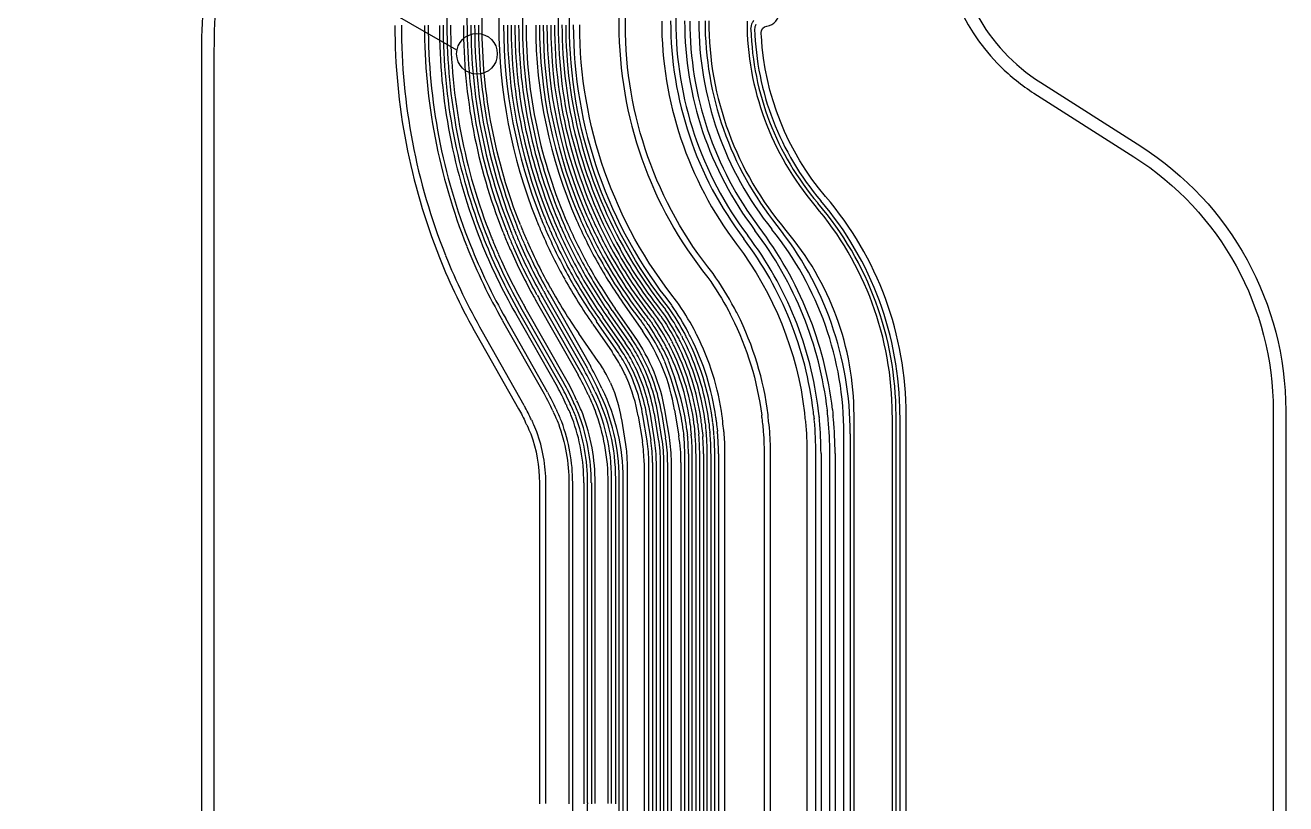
# Model space of a CAD drawing. Extents: x -344 to 154, y 670 to 1023.
# Drawn here: x -252.1 to -231.98, y 941.61 to 954.04 of the extents above; entities that cross this region are included whole.
import ezdxf

# ---------------------------------------------------------------- set-up
doc = ezdxf.new("R2010")
doc.units = 0
for name, color, linetype in [('gbr-dxf_layer0', 7, 'Continuous'), ('gbr-outline-dxf_layer1', 2, 'Continuous'), ('備註', 1, 'Continuous')]:
    doc.layers.add(name, color=color, linetype=linetype)

msp = doc.modelspace()

# ---------------------------------------------------------------- linework, layer by layer
at = {"layer": 'gbr-dxf_layer0'}
for p, q in [((-245.37, 954.688), (-245.37, 954.036)), ((-245.047, 954.036), (-245.047, 954.694)), ((-243.229, 948.5), (-243.891, 949.661)), ((-243.838, 949.69), (-243.177, 948.53)), ((-243.126, 948.561), (-243.785, 949.718)), ((-243.734, 949.75), (-243.073, 948.589)), ((-244.276, 949.442), (-243.609, 948.269)), ((-243.555, 948.296), (-244.224, 949.472)), ((-244.171, 949.5), (-243.502, 948.325)), ((-243.451, 948.357), (-244.118, 949.529)), ((-243.943, 949.632), (-243.273, 948.455)), ((-242.473, 949.003), (-242.783, 949.449)), ((-242.733, 949.482), (-242.425, 949.039)), ((-242.376, 949.074), (-242.683, 949.515)), ((-242.56, 949.604), (-242.249, 949.159)), ((-244.48, 949.319), (-243.816, 948.153)), ((-243.761, 948.178), (-244.43, 949.354)), ((-243.042, 949.265), (-242.733, 948.822)), ((-242.671, 948.868), (-242.979, 949.31)), ((-242.931, 949.346), (-242.621, 948.9)), ((-242.571, 948.934), (-242.881, 949.379)), ((-242.832, 949.414), (-242.522, 948.969)), ((-244.134, 947.967), (-244.803, 949.142)), ((-242.952, 948.67), (-243.262, 949.115)), ((-242.521, 948.625), (-242.522, 948.627)), ((-242.063, 947.838), (-241.996, 947.432)), ((-241.937, 947.442), (-242.003, 947.846)), ((-241.945, 947.858), (-241.878, 947.45)), ((-241.818, 947.46), (-241.885, 947.866)), ((-241.735, 947.892), (-241.668, 947.485)), ((-242.512, 947.345), (-242.579, 947.749)), ((-242.316, 947.796), (-242.249, 947.391)), ((-242.173, 947.401), (-242.24, 947.809)), ((-242.181, 947.817), (-242.115, 947.413)), ((-242.055, 947.421), (-242.122, 947.828)), ((-239.65, 947.735), (-239.65, 947.734)), ((-238.87, 900.675), (-238.87, 947.809)), ((-238.261, 947.815), (-238.261, 900.671)), ((-238.201, 900.672), (-238.201, 947.813)), ((-238.141, 947.815), (-238.141, 900.671)), ((-239.032, 900.673), (-239.032, 947.513)), ((-238.93, 947.515), (-238.93, 900.671)), ((-242.085, 947.057), (-242.085, 904.514)), ((-242.025, 904.512), (-242.025, 947.058)), ((-241.846, 947.059), (-241.846, 904.506)), ((-241.513, 947.197), (-241.513, 904.492)), ((-241.394, 947.198), (-241.394, 904.486)), ((-241.334, 904.482), (-241.334, 947.198)), ((-241.274, 947.196), (-241.274, 904.483)), ((-241.214, 904.48), (-241.214, 947.197)), ((-241.154, 947.198), (-241.154, 904.481)), ((-241.094, 904.478), (-241.094, 947.198)), ((-241.034, 947.197), (-241.034, 904.479)), ((-239.397, 947.201), (-239.397, 904.449)), ((-239.257, 904.449), (-239.257, 947.201)), ((-239.174, 947.199), (-239.174, 904.454)), ((-243.183, 946.731), (-243.183, 941.633)), ((-243.123, 941.628), (-243.123, 946.729)), ((-243.063, 946.731), (-243.063, 941.626)), ((-242.74, 941.616), (-242.74, 946.798)), ((-242.62, 900.351), (-242.62, 946.799)), ((-243.361, 904.432), (-243.361, 941.612)), ((-243.123, 904.43), (-243.123, 941.612))]:
    msp.add_line(p, q, dxfattribs=at)
for points in [[(-237.485, 967.621), (-237.485, 967.569, -0.081267), (-237.481, 967.549), (-237.481, 960.342, -0.089093), (-237.485, 960.32, -0.069998), (-237.481, 960.306), (-237.481, 955.652, 0.193988), (-236.587, 953.432, 0.005603), (-236.537, 953.381, 0.053836), (-236, 952.952), (-234.404, 951.936, -0.256399), (-232.181, 947.887), (-232.181, 939.588)], [(-240.35, 953.864, -0.003037), (-240.352, 953.916, -0.38959), (-240.263, 954.022, 0.37676), (-240.063, 954.25, 0.380592), (-240.266, 954.478, -0.380306), (-240.356, 954.58), (-240.356, 960.315, -0.049923), (-240.354, 960.324, -0.063076), (-240.356, 960.34), (-240.356, 963.438, -0.197766), (-239.732, 964.956, 0.19336), (-238.839, 967.178), (-238.839, 967.41)], [(-241.568, 949.104, 0.030948), (-241.831, 949.532, -0.17033), (-243.412, 954.04), (-243.412, 966.691)], [(-241.88, 965.944, 0.023435), (-242.047, 965.654, -0.007426), (-242.066, 965.619, 0.014256), (-242.07, 965.612, 0.129945), (-242.624, 963.516), (-242.624, 954.041, 0.17111), (-241.203, 950.01, -0.03261), (-240.871, 949.472, -0.004362), (-240.824, 949.381, -0.085211), (-240.345, 947.811)], [(-241.716, 963.514), (-241.716, 954.103, 0.163308), (-240.566, 950.679)], [(-249.563, 899.379), (-249.561, 899.387, 0.077102), (-249.081, 902.477), (-249.081, 918.707), (-249.081, 918.757), (-249.081, 939.518), (-249.081, 939.568), (-249.081, 953.632, -0.021821), (-249.044, 954.486), (-248.534, 960.309)], [(-240.242, 947.818, 0.08555), (-240.732, 949.428, 0.004373), (-240.78, 949.52, 0.032768), (-241.121, 950.072, -0.171224), (-242.521, 954.04), (-242.521, 960.108)], [(-244.558, 956.558, 0.00909), (-244.544, 955.765, -0.014303), (-244.544, 955.758), (-244.544, 954.938, 0.007254), (-244.54, 954.708, -0.016082), (-244.54, 954.699), (-244.54, 954.036)], [(-244.195, 950.848, -0.095092), (-244.807, 954.036), (-244.807, 954.695)], [(-244.164, 954.705), (-244.164, 954.036, 0.103594), (-243.494, 950.839)], [(-243.592, 954.717), (-243.592, 954.037, 0.127668), (-242.658, 950.441)], [(-241.941, 954.103, 0.163382), (-240.745, 950.541, -0.133335), (-239.661, 947.851, -0.024769), (-239.659, 947.817, 0.042999), (-239.651, 947.741)], [(-240.517, 953.973, -0.117461), (-240.489, 954.081, -0.092506), (-240.484, 954.092, -0.084714), (-240.478, 954.102, 0.020186), (-240.469, 954.113)], [(-246.199, 954.032, 0.0951), (-245.488, 950.329, 0.034548), (-244.892, 949.092), (-244.224, 947.916, -0.024227), (-244.112, 947.692, 0.010766), (-244.09, 947.646, -0.018956), (-244.031, 947.513, -0.08785), (-243.892, 946.731), (-243.892, 941.64, 0.006263), (-243.892, 941.611)], [(-241.425, 949.18, 0.030974), (-241.698, 949.626, 0.015965), (-241.703, 949.633, -0.170363), (-243.249, 954.04)], [(-238.038, 947.815, 0.17842), (-239.324, 951.303, -0.164011), (-240.35, 953.864)], [(-243.931, 949.734, -0.018956), (-243.932, 949.736, -0.023579), (-244.303, 950.483)], [(-241.674, 949.048, 0.030626), (-241.926, 949.459, -0.041463), (-242.604, 950.467)], [(-243.878, 949.763, -0.007367), (-243.875, 949.757, 0.002203), (-243.838, 949.691)], [(-241.958, 949.399, -0.022363), (-241.957, 949.397, -0.028361), (-241.728, 949.021)], [(-240.931, 947.199, 0.017682), (-240.942, 947.497, 0.017228), (-240.951, 947.571, -0.019719), (-240.965, 947.709, 0.019283), (-240.973, 947.791, 0.081652), (-241.383, 949.1)], [(-242.823, 948.461, -0.017383), (-242.827, 948.469, 0.02645), (-242.952, 948.67)], [(-242.895, 948.237, -0.115), (-242.56, 946.799), (-242.56, 900.349)], [(-243.113, 948.135, -0.008311), (-243.111, 948.132, -0.020582), (-243.011, 947.905, -0.016712), (-243.009, 947.899, -0.088327), (-242.8, 946.736)], [(-243.004, 948.185, -0.115167), (-242.68, 946.798), (-242.68, 941.612)], [(-243.666, 947.851, -0.018444), (-243.594, 947.69, -0.015478), (-243.59, 947.68, -0.088293), (-243.421, 946.731)], [(-239.288, 947.794, -0.009196), (-239.29, 947.809, -0.08322), (-239.293, 947.823, 0.024776), (-239.297, 947.893)], [(-239.215, 947.904, -0.022888), (-239.21, 947.832, -0.047003), (-239.208, 947.824, 0.014638), (-239.206, 947.805)], [(-239.65, 947.732, -0.01779), (-239.646, 947.708, -0.022932), (-239.623, 947.201), (-239.623, 901.028, -0.107612), (-240.716, 896.007, -0.081423), (-242.698, 893.248), (-247.907, 888.039, 0.198883), (-251.287, 879.88), (-251.287, 877.152)], [(-249.656, 879.676, -0.329856), (-249.7, 879.716, -0.026219), (-249.702, 879.745), (-249.702, 879.879, -0.198903), (-246.786, 886.918), (-245.347, 888.358), (-245.297, 888.408), (-241.577, 892.127, 0.020163), (-240.917, 892.843, 0.120958), (-238.338, 897.995, 0.055872), (-238.038, 900.67), (-238.038, 918.742), (-238.038, 918.792), (-238.038, 939.538), (-238.038, 939.588), (-238.038, 947.815)], [(-241.307, 947.676, 0.018063), (-241.291, 947.526, -0.049108), (-241.29, 947.52, -0.016093), (-241.284, 947.473)], [(-240.341, 947.766, 0.026615), (-240.329, 947.646, 0.013475), (-240.328, 947.639)], [(-240.327, 947.636, -0.008925), (-240.325, 947.617, -0.000972), (-240.323, 947.602)], [(-240.226, 947.657), (-240.227, 947.661, -0.026246), (-240.239, 947.768), (-240.239, 947.78, 0.014601), (-240.241, 947.814)], [(-240.202, 904.453), (-240.202, 947.2, 0.020414), (-240.22, 947.604, 0.001312), (-240.222, 947.627, 0.009775), (-240.225, 947.652)], [(-239.48, 904.451), (-239.48, 947.201, 0.02287), (-239.504, 947.719)], [(-239.433, 947.819, 0.033744), (-239.431, 947.789, -0.058086), (-239.428, 947.78, 0.004537), (-239.427, 947.77)], [(-243.789, 941.614, -0.006264), (-243.789, 941.64), (-243.789, 946.731, 0.087685), (-243.934, 947.547)], [(-241.996, 947.43, -0.040777), (-241.965, 947.058), (-241.965, 904.51)], [(-241.584, 947.45, 0.00583), (-241.585, 947.46, 0.000619), (-241.589, 947.491)], [(-241.573, 904.492), (-241.573, 947.197, 0.017569), (-241.583, 947.448)], [(-240.323, 947.601, -0.02073), (-240.306, 947.199), (-240.306, 904.463)], [(-242.893, 898.279, 0.060842), (-242.489, 900.48), (-242.489, 947.058)], [(-242.222, 947.054), (-242.222, 900.479, -0.019972), (-242.222, 900.468, -0.061015), (-242.639, 898.198)], [(-242.146, 904.492, -0.008341), (-242.145, 904.515), (-242.145, 947.059)], [(-241.907, 904.485, -0.01183), (-241.906, 904.507), (-241.906, 947.057)], [(-241.787, 904.481, -0.014608), (-241.786, 904.502), (-241.786, 947.059)], [(-241.633, 947.056), (-241.633, 904.499, -0.022554), (-241.634, 904.493, 0.014908), (-241.634, 904.48)], [(-241.454, 904.484, -0.003673), (-241.453, 904.487), (-241.453, 947.196)], [(-240.931, 904.466, -0.002558), (-240.931, 904.474), (-240.931, 947.198)], [(-243.421, 946.731), (-243.421, 941.637, -0.010096), (-243.421, 941.63, 0.006437), (-243.421, 941.612)], [(-243.361, 941.614, -0.008059), (-243.361, 941.635), (-243.361, 946.727)], [(-243.003, 941.614, -0.009325), (-243.003, 941.625), (-243.003, 946.728)], [(-242.8, 946.732), (-242.8, 941.622, -0.01856), (-242.8, 941.614)]]:
    msp.add_lwpolyline(points, format="xyb", dxfattribs=at)
for centre, radius, start, end in [((-236.038, 954.104), 5.76, 180.0067, 217.1235), ((-236.038, 954.104), 5.537, 180.0053, 217.1199), ((-236.038, 954.104), 5.454, 180.0201, 217.1018), ((-236.038, 954.104), 5.312, 180.0171, 218.7359), ((-236.038, 954.104), 5.211, 179.9865, 218.7646), ((-236.038, 954.105), 5.151, 179.9945, 220.4621), ((-236.038, 954.105), 4.541, 180.0614, 220.4044), ((-236.195, 954.032), 9.901, 179.979, 201.7285), ((-236.195, 954.032), 9.532, 179.9969, 201.6993), ((-236.195, 954.033), 9.472, 179.9834, 201.7192), ((-236.195, 954.033), 9.294, 179.9961, 201.7336), ((-236.195, 954.033), 9.234, 179.9854, 201.7338), ((-236.195, 954.033), 9.174, 179.9981, 201.7184), ((-236.195, 954.034), 9.115, 179.9872, 201.7364), ((-236.195, 954.034), 8.911, 180.0116, 201.7127), ((-236.195, 954.034), 8.851, 180.0046, 201.7176), ((-236.195, 954.034), 8.791, 179.9903, 201.7394), ((-236.195, 954.035), 8.731, 179.9929, 201.7408), ((-236.195, 954.035), 8.671, 180.0008, 201.7408), ((-236.195, 954.035), 8.345, 179.9974, 201.7445), ((-236.196, 954.036), 8.268, 180.0009, 201.7504), ((-236.196, 954.036), 8.208, 180.0126, 201.7405), ((-236.196, 954.037), 8.148, 180.0173, 203.6713), ((-236.196, 954.037), 8.088, 180.0047, 203.6609), ((-236.196, 954.037), 8.028, 180.0068, 203.6745), ((-236.196, 954.037), 7.908, 180.0203, 203.6748), ((-236.196, 954.037), 7.756, 180.0059, 203.6583), ((-236.196, 954.038), 7.696, 180.0051, 203.6749), ((-236.196, 954.038), 7.636, 180.0141, 203.6644), ((-236.196, 954.038), 7.576, 180.007, 203.6788), ((-236.196, 954.038), 7.516, 180.0162, 203.6681), ((-236.196, 954.039), 7.456, 180.0104, 209.1232), ((-236.196, 954.039), 7.336, 179.9872, 209.1263), ((-236.196, 954.039), 7.276, 180.0032, 209.1152), ((-236.196, 954.04), 7.156, 179.9945, 218.6721), ((-236.038, 954.105), 4.481, 181.7288, 220.4283), ((-240.275, 953.967), 0.182, 153.8902, 178.2164), ((-236.038, 954.105), 4.421, 181.7058, 220.4604), ((-243.412, 947.815), 5.151, 0.0683, 40.4715), ((-243.412, 947.815), 5.211, 0.0033, 40.4678), ((-243.412, 947.815), 5.271, 0.0227, 40.4404), ((-238.2, 953.238), 6.188, 201.7918, 202.4677), ((-236.193, 954.031), 8.345, 202.2544, 203.6265), ((-238.197, 953.232), 6.111, 201.7114, 202.4057), ((-236.197, 954.039), 8.268, 202.3023, 203.6857), ((-238.197, 953.232), 6.051, 201.6995, 202.3938), ((-236.197, 954.039), 8.208, 202.2922, 203.6756), ((-236.196, 954.038), 7.908, 203.6954, 209.09), ((-236.196, 954.038), 7.756, 203.6789, 209.1183), ((-236.197, 954.04), 7.696, 203.7039, 209.1324), ((-236.197, 954.04), 7.636, 203.6933, 209.1218), ((-236.197, 954.04), 7.576, 203.7018, 209.1119), ((-236.197, 954.04), 7.516, 203.6908, 209.1302), ((-238.202, 953.244), 6.958, 201.8444, 202.5066), ((-238.202, 953.244), 6.755, 201.8154, 202.4866), ((-236.193, 954.03), 8.912, 202.2336, 203.6221), ((-238.204, 953.248), 6.694, 201.8563, 202.5377), ((-243.044, 951.22), 1.447, 201.877, 202.7428), ((-236.192, 954.028), 8.852, 202.3708, 203.5968), ((-238.204, 953.248), 6.634, 201.8855, 202.5496), ((-243.044, 951.22), 1.387, 201.9238, 202.6332), ((-236.192, 954.028), 8.792, 202.3553, 203.606), ((-238.195, 953.227), 6.575, 201.6544, 202.3425), ((-243.048, 951.229), 1.327, 202.2838, 203.1842), ((-236.192, 954.028), 8.732, 202.3657, 203.5956), ((-238.195, 953.227), 6.515, 201.6543, 202.3547), ((-243.048, 951.229), 1.267, 202.3428, 203.0719), ((-236.192, 954.028), 8.672, 202.3505, 203.6058), ((-238.2, 953.238), 6.454, 201.762, 202.4392), ((-236.193, 954.031), 8.612, 202.234, 203.607), ((-236.196, 954.037), 8.345, 203.6967, 209.079), ((-236.195, 954.037), 8.268, 203.6804, 209.0923), ((-236.195, 954.037), 8.208, 203.6707, 209.1095), ((-236.195, 954.037), 8.148, 203.6777, 209.09), ((-236.195, 954.037), 8.088, 203.6679, 209.1071), ((-236.195, 954.036), 8.028, 203.6753, 209.1047), ((-236.195, 954.036), 7.968, 203.6652, 209.0942), ((-245.158, 947.201), 5.76, 6.7642, 37.1279), ((-245.157, 947.2), 5.901, 6.7522, 37.1188), ((-245.157, 947.2), 5.984, 6.767, 37.1352), ((-244.243, 947.515), 5.211, 0.0015, 38.7736), ((-244.243, 947.515), 5.312, 0.0191, 38.7446), ((-243.412, 947.815), 4.541, 0.0044, 40.4158), ((-236.247, 954.014), 9.477, 201.7435, 209.659), ((-236.247, 954.013), 9.416, 201.7378, 209.6513), ((-236.247, 954.013), 9.239, 201.7528, 209.6514), ((-236.247, 954.013), 9.179, 201.7512, 209.6398), ((-236.247, 954.013), 9.119, 201.7358, 209.6523), ((-236.193, 954.03), 9.115, 202.2496, 203.593), ((-236.196, 954.038), 8.912, 203.7066, 209.1163), ((-236.197, 954.04), 8.792, 203.7045, 209.1065), ((-236.197, 954.039), 8.732, 203.6877, 209.1179), ((-236.197, 954.039), 8.672, 203.697, 209.1273), ((-236.196, 954.037), 8.612, 203.6757, 209.1142), ((-236.197, 954.04), 7.276, 209.1312, 218.6309), ((-245.158, 947.201), 5.677, 6.7491, 37.1106), ((-236.247, 954.014), 9.845, 201.7723, 209.6232), ((-236.196, 954.038), 9.115, 203.6781, 209.1333), ((-236.196, 954.038), 7.756, 209.1491, 214.843), ((-236.196, 954.038), 7.696, 209.1255, 217.9395), ((-236.196, 954.038), 7.636, 209.1148, 217.9582), ((-236.196, 954.038), 7.576, 209.1193, 217.9626), ((-236.196, 954.038), 7.516, 209.1377, 217.9514), ((-236.196, 954.039), 7.456, 209.135, 217.9671), ((-236.196, 954.039), 7.396, 209.1241, 217.9561), ((-236.197, 954.04), 8.149, 209.1307, 214.8764), ((-236.197, 954.04), 8.089, 209.1479, 214.8661), ((-236.197, 954.04), 8.028, 209.1406, 214.8662), ((-236.197, 954.04), 7.968, 209.1304, 214.8766), ((-236.196, 954.038), 7.908, 209.1202, 214.8671), ((-236.197, 954.04), 8.345, 209.1312, 214.876), ((-236.197, 954.04), 8.269, 209.1309, 214.8762), ((-236.197, 954.04), 8.209, 209.1479, 214.8587), ((-236.19, 954.028), 8.912, 209.0578, 209.5394), ((-236.175, 954.001), 8.852, 208.86, 209.3481), ((-236.192, 954.031), 8.732, 209.0897, 209.5846), ((-236.192, 954.031), 8.672, 209.0987, 209.568), ((-236.197, 954.04), 8.612, 209.1665, 214.8556), ((-236.19, 954.028), 9.115, 209.0751, 209.5567), ((-248.553, 944.414), 8.207, 37.1319, 37.8576), ((-248.553, 944.415), 8.267, 37.1208, 37.8668), ((-245.156, 947.198), 4.002, 27.9982, 35.0151), ((-245.157, 947.199), 4.123, 27.9933, 35.0333), ((-248.553, 944.415), 7.966, 37.1342, 37.8637), ((-248.553, 944.415), 8.026, 37.1439, 37.8452), ((-248.549, 944.41), 8.087, 37.185, 37.8976), ((-245.156, 947.198), 3.642, 28.0224, 34.4673), ((-248.549, 944.409), 8.147, 37.1814, 37.9104), ((-245.157, 947.199), 3.703, 27.9748, 34.4725), ((-245.157, 947.199), 3.762, 27.997, 34.5041), ((-245.156, 947.198), 3.823, 27.9845, 34.5327), ((-244.786, 947.391), 2.94, 9.4012, 34.8722), ((-244.786, 947.391), 3.093, 9.4395, 34.8291), ((-245.156, 947.198), 3.582, 27.9997, 34.4443), ((-246.077, 946.725), 4.978, 26.87, 27.8006), ((-246.077, 946.725), 5.038, 26.84, 27.8148), ((-246.081, 946.733), 5.098, 26.7577, 27.6938), ((-246.081, 946.732), 5.158, 26.7439, 27.7239), ((-245.157, 947.199), 4.123, 8.0588, 26.7119), ((-246.082, 946.734), 5.261, 26.7259, 27.7058), ((-244.787, 947.391), 2.58, 28.6367, 34.8631), ((-244.787, 947.391), 2.64, 28.6067, 34.8192), ((-244.787, 947.391), 2.7, 28.5972, 34.8507), ((-244.787, 947.391), 2.76, 28.6271, 34.8501), ((-244.787, 947.392), 2.82, 28.6388, 34.8048), ((-244.787, 947.392), 2.88, 28.5889, 34.8466), ((-246.075, 946.72), 4.618, 26.9125, 27.8613), ((-246.075, 946.72), 4.678, 26.9275, 27.8764), ((-245.156, 947.197), 3.643, 24.1958, 26.7617), ((-246.075, 946.722), 4.738, 26.9178, 27.8408), ((-245.157, 947.199), 3.703, 8.3753, 26.7323), ((-246.075, 946.722), 4.798, 26.8878, 27.8571), ((-245.157, 947.199), 3.763, 8.3957, 26.6954), ((-246.076, 946.723), 4.858, 26.864, 27.8194), ((-245.157, 947.199), 3.823, 8.369, 26.7052), ((-246.076, 946.724), 4.918, 26.8789, 27.8342), ((-245.157, 947.199), 3.883, 8.3886, 26.7263), ((-245.157, 947.199), 3.943, 8.056, 26.7289), ((-245.157, 947.199), 4.003, 8.0748, 26.6943), ((-245.157, 947.199), 4.063, 8.0765, 26.7315), ((-244.787, 947.391), 2.503, 28.7082, 34.866), ((-244.786, 947.39), 2.64, 9.3447, 28.5705), ((-244.786, 947.39), 2.7, 9.3393, 28.5914), ((-244.786, 947.39), 2.76, 9.3393, 28.6209), ((-244.787, 947.39), 2.82, 9.3352, 28.6151), ((-244.787, 947.39), 2.88, 9.3732, 28.5666), ((-245.156, 947.197), 3.583, 24.2332, 26.7382), ((-247.242, 946.588), 5.742, 13.8109, 21.2211), ((-247.242, 946.588), 5.802, 13.8244, 21.1973), ((-246.481, 946.649), 3.681, 23.8482, 29.3198), ((-246.481, 946.649), 3.741, 23.8167, 29.6483), ((-246.481, 946.649), 3.801, 23.8546, 29.6486), ((-246.48, 946.647), 3.861, 23.9503, 29.6816), ((-246.48, 946.647), 3.921, 23.9871, 29.6464), ((-244.786, 947.389), 2.237, 24.8179, 28.5653), ((-244.786, 947.389), 2.504, 24.918, 28.6364), ((-244.786, 947.39), 2.58, 9.373, 28.5254), ((-247.433, 946.184), 5.412, 24.2621, 24.6285), ((-246.481, 946.649), 3.298, 23.7856, 29.3453), ((-246.481, 946.65), 3.358, 23.788, 29.3425), ((-246.481, 946.65), 3.418, 23.8125, 29.3188), ((-246.481, 946.649), 3.478, 23.8071, 29.3606), ((-247.433, 946.184), 5.145, 24.3192, 24.5828), ((-244.787, 947.39), 2.237, 9.3473, 23.9866), ((-244.787, 947.39), 2.504, 9.4404, 23.8668), ((-246.48, 946.647), 3.06, 23.8057, 29.371), ((-246.481, 946.649), 3.12, 23.8279, 29.2667), ((-243.032, 948.174), 0.293, 205.1751, 206.9903), ((-245.814, 946.799), 2.81, 21.6314, 26.2041), ((-245.813, 946.798), 3.073, 359.9939, 26.2264), ((-245.813, 946.799), 3.193, 359.9968, 26.2635), ((-246.48, 946.647), 2.691, 23.8774, 29.2669), ((-243.03, 948.17), 0.711, 204.0564, 206.2669), ((-243.032, 948.174), 0.651, 204.2546, 206.4898), ((-245.814, 946.799), 2.452, 21.6717, 26.209), ((-243.032, 948.174), 0.473, 204.5244, 206.7189), ((-245.814, 946.799), 2.63, 21.6146, 26.1547), ((-243.033, 948.176), 0.413, 204.7571, 206.9191), ((-245.813, 946.799), 2.69, 21.639, 26.2252), ((-243.033, 948.176), 0.353, 204.5536, 206.6916), ((-245.813, 946.799), 2.75, 21.6687, 26.2258), ((-246.172, 946.731), 3.169, 0.0078, 20.3425), ((-244.436, 947.282), 2.852, 5.8333, 13.7143), ((-244.436, 947.282), 2.912, 5.8592, 13.7409), ((-240.002, 947.811), 0.486, 1.3143, 6.5632), ((-240.002, 947.811), 0.569, 1.0382, 6.7408), ((-243.03, 948.17), 1.079, 203.8096, 206.061), ((-245.813, 946.798), 2.023, 21.7587, 26.2191), ((-246.172, 946.73), 2.811, 0.0189, 20.2847), ((-246.172, 946.73), 2.989, 0.0914, 20.2398), ((-246.172, 946.731), 3.049, 0.0144, 20.2757), ((-243.452, 947.737), 0.209, 19.8782, 21.267), ((-246.172, 946.731), 3.108, 0.0549, 20.2323), ((-242.399, 947.606), 0.915, 3.7988, 8.2421), ((-239.211, 947.819), 2.28, 183.8823, 187.8176), ((-242.399, 947.606), 0.975, 3.8742, 8.322), ((-239.211, 947.819), 2.22, 183.8495, 187.8491), ((-242.399, 947.606), 1.035, 3.9284, 8.2633), ((-239.211, 947.821), 2.16, 183.8929, 188.1809), ((-242.399, 947.606), 1.095, 3.8107, 8.3337), ((-242.04, 947.642), 0.795, 3.527, 7.8486), ((-239.211, 947.82), 2.04, 183.6592, 188.1449), ((-242.04, 947.642), 0.855, 3.6134, 7.9412), ((-239.211, 947.82), 1.98, 183.6223, 188.1048), ((-242.04, 947.641), 0.915, 3.6818, 8.0185), ((-239.211, 947.819), 1.92, 183.6043, 188.1262), ((-242.04, 947.641), 0.975, 3.6041, 7.9396), ((-239.211, 947.819), 1.86, 183.6437, 188.0571), ((-240.83, 947.75), 0.489, 3.1678, 7.1415), ((-240.089, 947.782), 0.253, 181.557, 182.9972), ((-239.211, 947.824), 0.305, 180.8272, 190.7133), ((-238.877, 947.86), 0.64, 188.7153, 189.3851), ((-239.993, 947.675), 0.491, 5.3385, 9.2176), ((-239.993, 947.675), 0.574, 5.4984, 9.3948), ((-245.158, 947.2), 5.76, 0.0105, 5.2652), ((-239.993, 947.674), 0.714, 5.4645, 9.4659), ((-245.158, 947.203), 5.901, 0.0115, 5.22), ((-239.993, 947.674), 0.797, 5.6613, 9.275), ((-245.158, 947.203), 5.984, 359.9882, 5.2463), ((-244.259, 947.059), 2.353, 359.9963, 9.3252), ((-244.259, 947.059), 2.413, 0.0387, 9.2949), ((-244.259, 947.06), 2.473, 0.0606, 9.3022), ((-244.259, 947.06), 2.626, 359.9854, 9.3025), ((-239.212, 947.824), 2.4, 186.0614, 187.9481), ((-239.212, 947.824), 2.34, 186.0303, 187.9161), ((-255.889, 945.578), 14.488, 7.4959, 7.6249), ((-242.017, 947.411), 0.495, 4.9259, 6.4995), ((-245.157, 947.179), 3.643, 0.2836, 4.2736), ((-255.887, 945.554), 14.548, 7.5832, 7.7182), ((-242.017, 947.411), 0.555, 5.0444, 6.3942), ((-245.157, 947.181), 3.703, 0.2527, 4.2874), ((-255.886, 945.554), 14.608, 7.5911, 7.7135), ((-242.017, 947.411), 0.615, 4.8298, 6.5808), ((-245.157, 947.181), 3.763, 0.2805, 4.2555), ((-242.017, 947.416), 0.675, 4.3738, 8.0501), ((-245.157, 947.183), 3.823, 0.2545, 4.2519), ((-245.157, 947.183), 3.883, 0.2295, 4.271), ((-242.017, 947.415), 0.795, 4.6053, 8.3062), ((-245.157, 947.184), 3.943, 0.2067, 4.2545), ((-242.017, 947.415), 0.855, 4.4534, 8.3954), ((-245.157, 947.184), 4.003, 0.2247, 4.224), ((-242.017, 947.416), 0.915, 4.3984, 8.1168), ((-245.157, 947.185), 4.063, 0.2125, 4.2391), ((-242.017, 947.416), 0.975, 4.3224, 8.2593), ((-245.157, 947.185), 4.123, 0.1893, 4.2218), ((-244.259, 947.057), 1.77, 0.1445, 9.2817), ((-244.259, 947.057), 2.037, 0.032, 9.3707), ((-244.259, 947.058), 2.114, 0.0483, 9.2945), ((-244.259, 947.058), 2.173, 0.0156, 9.345), ((-244.259, 947.058), 2.233, 359.9961, 9.3005), ((-242.71, 941.615), 0.473, 178.486, 180.3251), ((-242.71, 941.612), 0.413, 177.9115, 179.8289), ((-242.71, 941.612), 0.353, 178.1703, 180.0028)]:
    msp.add_arc(centre, radius, start, end, dxfattribs=at)
at = {"layer": 'gbr-outline-dxf_layer1'}
msp.add_lwpolyline([(-249.281, 902.477), (-249.281, 953.632, -0.021814), (-249.243, 954.503), (-248.619, 961.635, 0.02121), (-248.581, 962.482), (-248.581, 970.071, -0.414218), (-248.081, 970.571), (-238.484, 970.571, -0.147965), (-237.93, 970.404), (-237.726, 970.268, -0.250644), (-237.281, 969.436), (-237.281, 955.652, 0.256384), (-235.892, 953.121), (-234.296, 952.105, -0.256388), (-231.981, 947.887), (-231.981, 898.42, -0.207998)], format="xyb", dxfattribs=at)
at = {"layer": '備註', "linetype": 'Continuous'}
msp.add_line((-245.209, 953.636), (-256.018, 959.854), dxfattribs=at)
msp.add_circle((-244.889, 953.58), 0.325, dxfattribs=at)

doc.saveas('drawing.dxf')
